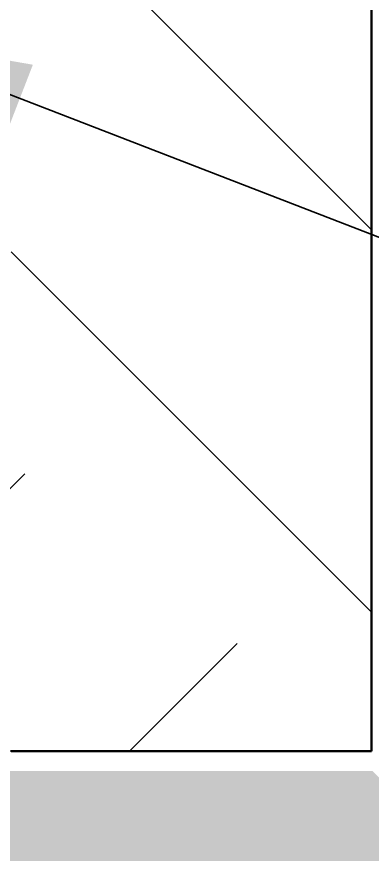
# Model space of a CAD drawing. Extents: x 0 to 756, y -25 to 420.
# Drawn here: x 337.89 to 341.84, y 204.21 to 213.58 of the extents above; entities that cross this region are included whole.
import ezdxf

# ---------------------------------------------------------------- set-up
doc = ezdxf.new("R2010")
doc.units = 0
doc.layers.get('0').update_dxf_attribs({"lineweight": 25})
doc.layers.get('DEFPOINTS').update_dxf_attribs({"lineweight": 25})
for name, color, linetype, lineweight in [('A_Innenwand', 7, 'Continuous', 25), ('H_Heizung', 7, 'Continuous', 25), ('S_Text', 7, 'Continuous', 35), ('WAND_HOLZ_NICHT_TRAGEND', 7, 'Continuous', 13)]:
    doc.layers.add(name, color=color, linetype=linetype, lineweight=lineweight)

# ---------------------------------------------------------------- blocks, each defined once
blk = doc.blocks.new('Referenz-A0T78OQ1OY')
at = {"layer": 'DEFPOINTS', "color": 0, "linetype": 'Continuous', "lineweight": -2, "ltscale": 0.25}
blk.add_line((341.8329, 205.4309), (341.8329, 205.4309), dxfattribs=at)
blk.add_line((341.8329, 205.4309), (341.8329, 205.4309), dxfattribs=at)
at = {"layer": 'WAND_HOLZ_NICHT_TRAGEND', "color": 0, "lineweight": 50}
for p, q in [((341.8329, 205.4309), (341.8329, 228.6649)), ((341.8329, 228.6649), (341.8329, 205.4309)), ((337.8329, 205.4309), (341.8329, 205.4309)), ((341.8329, 205.4309), (337.8329, 205.4309)), ((341.8329, 205.4309), (341.8329, 205.4309))]:
    blk.add_line(p, q, dxfattribs=at)
blk = doc.blocks.new('Wand-A0T78OSXOY', base_point=(337.8329, 205.431))
at = {"color": 0, "linetype": 'ByBlock', "lineweight": -2, "ltscale": 0.25}
blk.add_line((341.8329, 228.6649), (341.8329, 205.4309), dxfattribs=at)
at = {"color": 0, "lineweight": -2}
for p, q in [((337.8329, 215.2155), (341.8329, 211.2155)), ((337.8329, 210.9728), (341.8329, 206.9728))]:
    blk.add_line(p, q, dxfattribs=at)
blk = doc.blocks.new('Wand-A0T78OSZOY', base_point=(296.2792, 205.431))
at = {"color": 0, "lineweight": -2}
for p, q in [((337.9832, 208.5107), (334.9035, 205.4309)), ((340.3403, 206.6251), (339.1461, 205.4309))]:
    blk.add_line(p, q, dxfattribs=at)
at = {"color": 0, "linetype": 'ByBlock', "lineweight": -2, "ltscale": 0.25}
blk.add_line((341.8329, 205.4309), (296.2792, 205.4309), dxfattribs=at)
blk = doc.blocks.new('Bauteilbeschriftung-A0T78OYTOY', base_point=(336.0626, 206.2235))
at = {"color": 0, "linetype": 'ByBlock', "lineweight": -2, "ltscale": 0.35}
blk.add_line((346.3346, 209.4235), (336.0626, 213.3975), dxfattribs=at)
for points in [[(338.0722, 213.049), (336.6105, 213.049), (336.0626, 213.3975)], [(337.7835, 212.3029), (338.0722, 213.049), (336.6105, 213.049)]]:
    blk.add_solid(points, dxfattribs=at)
blk = doc.blocks.new('Polylinie-A0T78P01OY', base_point=(297.1905, 204.2123))
at = {"color": 0, "linetype": 'ByBlock', "lineweight": -2, "ltscale": 0.25}
for points in [[(297.1905, 204.2123), (342.8437, 204.2123), (297.1905, 205.2123)], [(342.8437, 204.2123), (297.1905, 205.2123), (341.8437, 205.2123)]]:
    blk.add_solid(points, dxfattribs=at)

msp = doc.modelspace()

# ---------------------------------------------------------------- block references
at = {"color": 8, "lineweight": 25, "ltscale": 0.25, "true_color": 0x808080}
msp.add_blockref('Referenz-A0T78OQ1OY', (0, 0), dxfattribs=at)
at = {"layer": 'A_Innenwand', "ltscale": 0.25}
for name, p in [('Wand-A0T78OSXOY', (337.8329, 205.431)), ('Wand-A0T78OSZOY', (296.2792, 205.431))]:
    msp.add_blockref(name, p, dxfattribs=at)
at = {"layer": 'H_Heizung', "color": 1, "ltscale": 0.25, "true_color": 0xff0000}
msp.add_blockref('Polylinie-A0T78P01OY', (297.1905, 204.2123), dxfattribs=at)
at = {"layer": 'S_Text', "color": 7, "ltscale": 0.35}
msp.add_blockref('Bauteilbeschriftung-A0T78OYTOY', (336.0626, 206.2235), dxfattribs=at)

doc.saveas('drawing.dxf')
